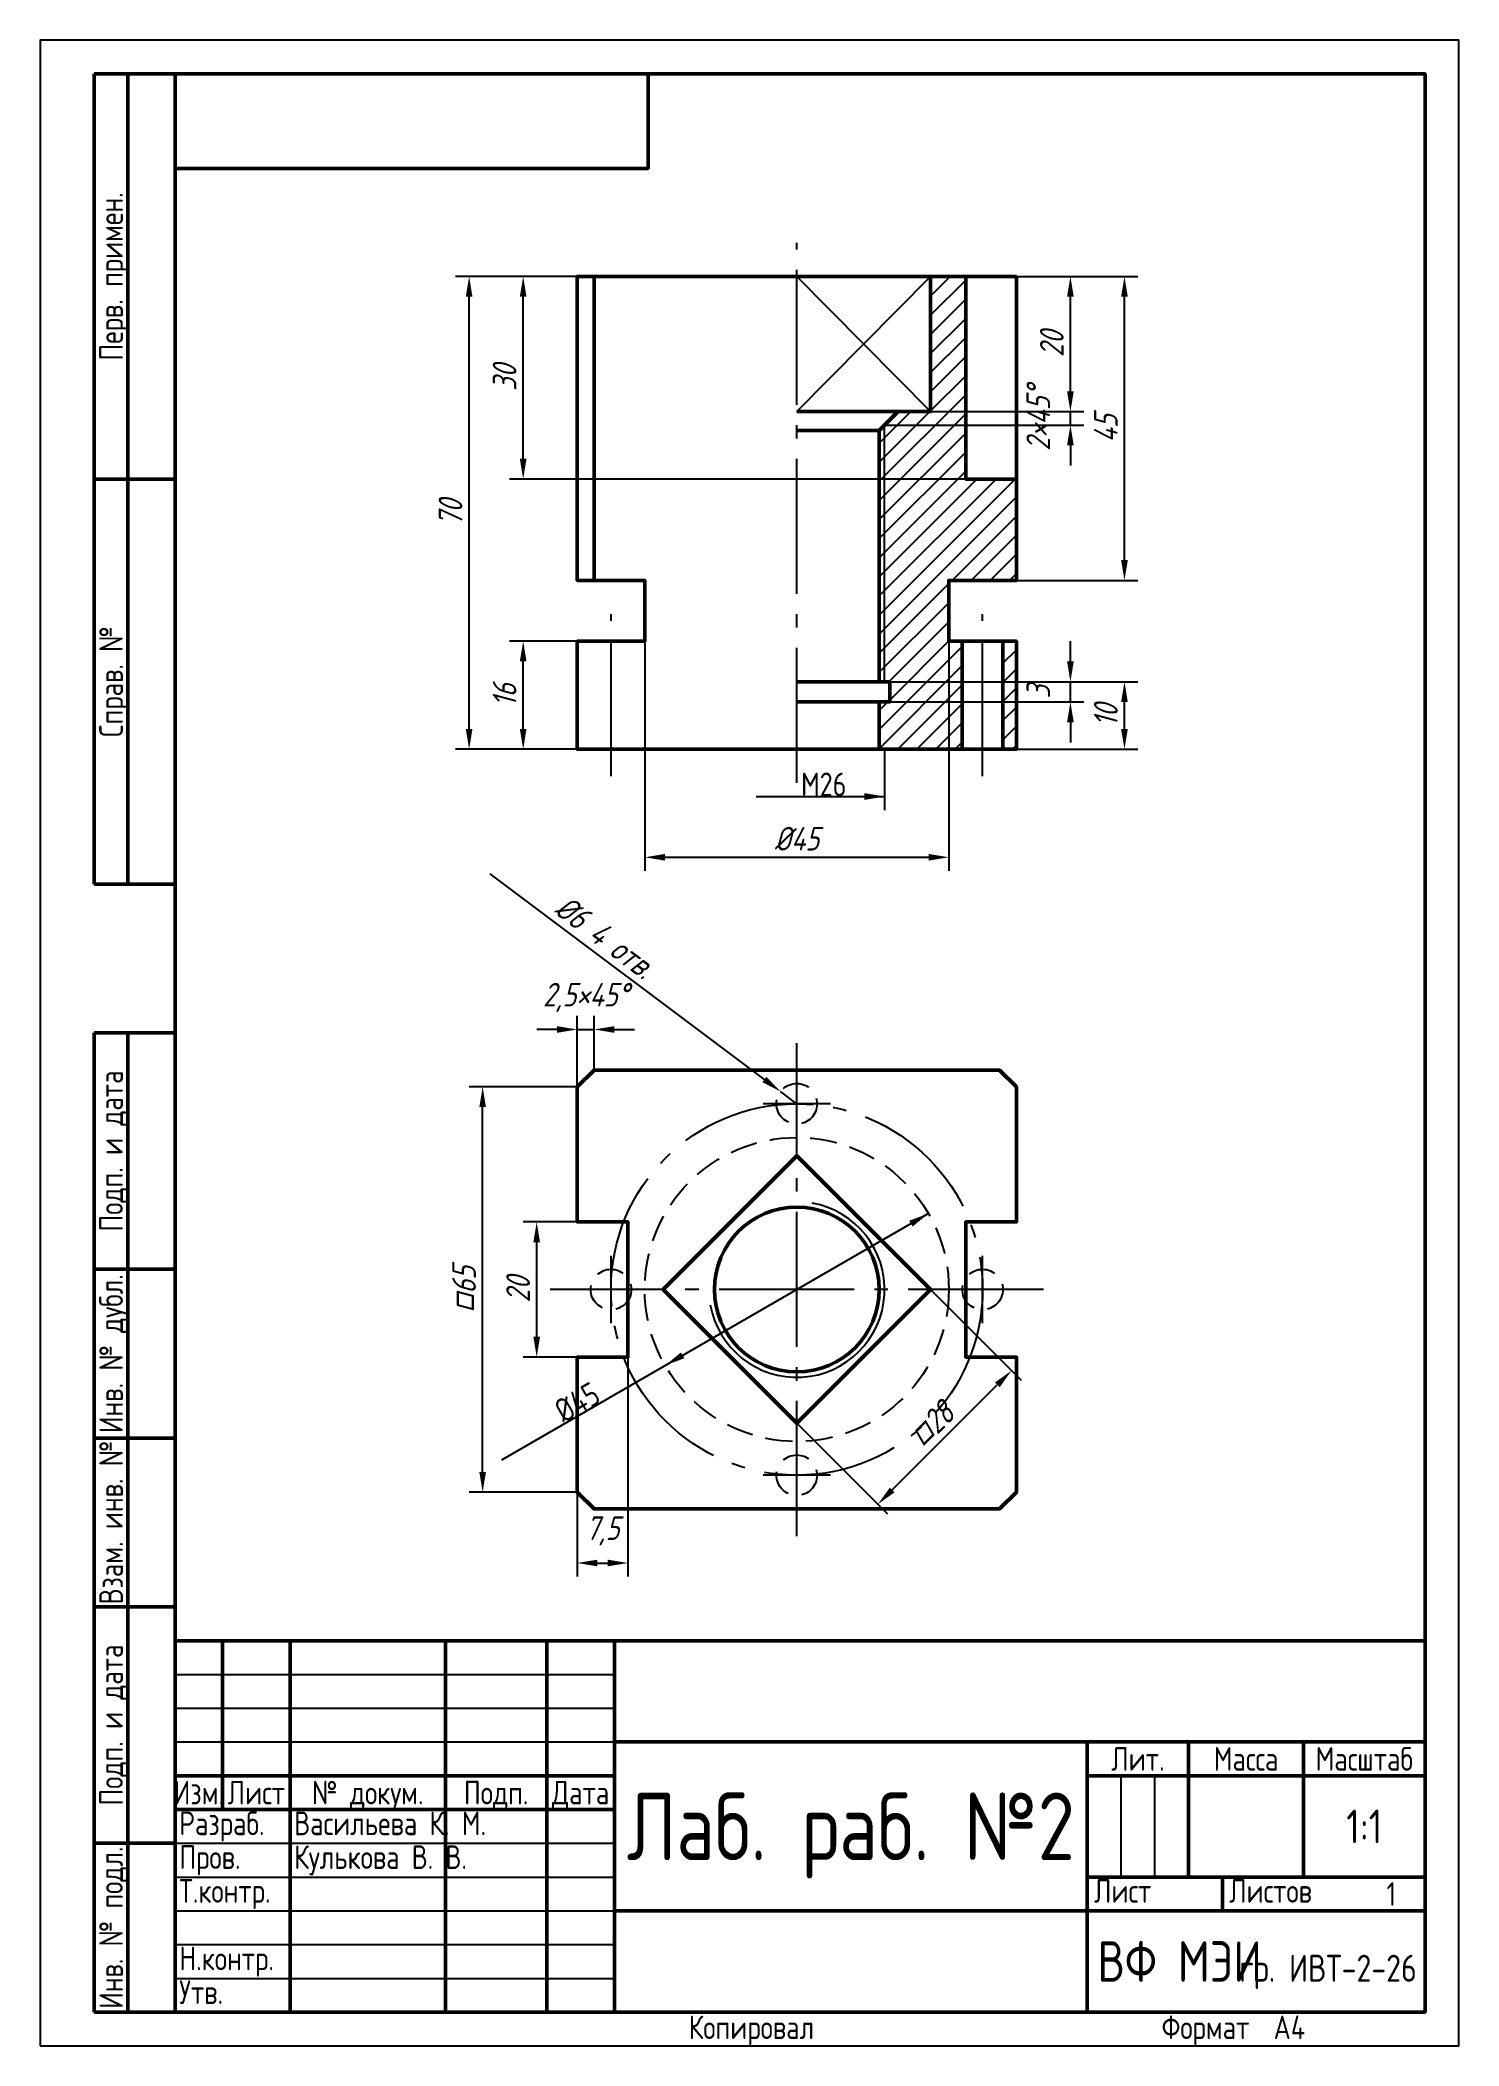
# Model space of a CAD drawing. Header units: millimetres. Extents: x 0 to 210, y 0 to 297.
import ezdxf
from ezdxf.enums import TextEntityAlignment as Align

# ---------------------------------------------------------------- set-up
doc = ezdxf.new("R2010")
doc.units = ezdxf.units.MM
doc.linetypes.add('AXIS', pattern=[28, 20, -3, 2, -3])
doc.linetypes.add('HID', pattern=[6, 4, -2])
for name, color, linetype, lineweight in [('Осевая', 1, 'AXIS', 25), ('Основная', 7, 'Continuous', 50), ('Размеры', 3, 'Continuous', 25), ('Рамка', 7, 'Continuous', 50), ('Рамка_тонкая', 7, 'Continuous', 25), ('Тонкая', 7, 'Continuous', 25), ('Штриховая', 5, 'HID', 25), ('Штриховка', 8, 'Continuous', 25)]:
    doc.layers.add(name, color=color, linetype=linetype, lineweight=lineweight)
doc.styles.add('GOST', font='GOST type A.ttf', dxfattribs={"oblique": 15})
doc.dimstyles.new('ГОСТ', dxfattribs={"dimtxt": 3.5, "dimasz": 3, "dimexe": 2, "dimexo": 0, "dimgap": 1, "dimtad": 1, "dimdec": 1, "dimtxsty": 'GOST', "dimcen": 2.5, "dimclrd": 3, "dimclre": 3, "dimclrt": 3, "dimazin": 3, "dimtfac": 1, "dimtmove": 0, "dimatfit": 3, "dimlwd": 25, "dimlwe": 25})

msp = doc.modelspace()

# ---------------------------------------------------------------- hatches: boundary and pattern name
at = {"layer": 'Размеры'}
for points in [[(125, 185), (122, 184.5), (122, 185.5)], [(131.49, 123.25), (129.14, 121.32), (128.64, 122.18)], [(92.51, 100.75), (95.36, 101.82), (94.86, 102.68)]]:
    msp.add_hatch(color=3, dxfattribs=at).paths.add_polyline_path(points)
at = {"layer": 'Штриховка'}
h = msp.add_hatch(dxfattribs=at)
h.set_pattern_fill('ANSI31', scale=0.62992)
h.paths.add_polyline_path([(124.19, 192), (124.19, 199), (125.75, 199), (125.75, 202), (124.19, 202), (124.19, 239.19), (127, 242), (131.8, 242), (131.8, 262), (137, 262), (137, 232), (144.5, 232), (144.5, 217), (134.5, 217), (134.5, 208), (136.5, 208), (136.5, 192)])
h = msp.add_hatch(dxfattribs=at)
h.set_pattern_fill('ANSI31', scale=0.62992)
h.paths.add_polyline_path([(142.5, 192), (142.5, 208), (144.5, 208), (144.5, 192)])

# ---------------------------------------------------------------- linework, layer by layer
at = {"layer": 'Осевая'}
for p, q in [((112, 187), (112, 267)), ((84.5, 188), (84.5, 212)), ((139.5, 188), (139.5, 212)), ((112, 75.5), (112, 148.5)), ((112, 134.5), (112, 144.5)), ((117, 139.5), (107, 139.5)), ((84.5, 107), (84.5, 117)), ((139.5, 107), (139.5, 117)), ((148.5, 112), (75.5, 112)), ((89.5, 112), (79.5, 112)), ((144.5, 112), (134.5, 112)), ((112, 79.5), (112, 89.5)), ((117, 84.5), (107, 84.5))]:
    msp.add_line(p, q, dxfattribs=at)
msp.add_circle((112, 112), 27.5, dxfattribs=at)
at = {"layer": 'Основная'}
for p, q in [((82, 217), (82, 262)), ((131.8, 262), (112, 262)), ((137, 262), (144.5, 262)), ((144.5, 232), (144.5, 262)), ((131.8, 242), (112, 242)), ((124.19, 239.19), (112, 239.19)), ((136.5, 208), (142.5, 208)), ((125.75, 202), (112, 202)), ((125.75, 199), (112, 199)), ((124.19, 192), (112, 192)), ((136.5, 192), (142.5, 192))]:
    msp.add_line(p, q, dxfattribs=at)
msp.add_lwpolyline([(112, 192), (79.5, 192), (79.5, 208), (89.5, 208), (89.5, 217), (79.5, 217), (79.5, 262), (112, 262)], dxfattribs=at)
for points in [[(124.19, 192), (124.19, 199), (125.75, 199), (125.75, 202), (124.19, 202), (124.19, 239.19), (127, 242), (131.8, 242), (131.8, 262), (137, 262), (137, 232), (144.5, 232), (144.5, 217), (134.5, 217), (134.5, 208), (136.5, 208), (136.5, 192)], [(142.5, 192), (142.5, 208), (144.5, 208), (144.5, 192)], [(79.5, 82), (79.5, 102), (87, 102), (87, 122), (79.5, 122), (79.5, 142), (82, 144.5), (142, 144.5), (144.5, 142), (144.5, 122), (137, 122), (137, 102), (144.5, 102), (144.5, 82), (142, 79.5), (82, 79.5)], [(92.2, 112), (112, 131.8), (131.8, 112), (112, 92.2)]]:
    msp.add_lwpolyline(points, close=True, dxfattribs=at)
msp.add_circle((112, 112), 12.19, dxfattribs=at)
at = {"layer": 'Размеры'}
for p, q in [((125, 192), (125, 183)), ((106, 185), (125, 185)), ((131.49, 123.25), (68.27, 86.75))]:
    msp.add_line(p, q, dxfattribs=at)
at = {"layer": 'Рамка'}
for p, q in [((8, 172), (8, 292)), ((8, 292), (20, 292)), ((13, 172), (13, 292)), ((8, 232), (20, 232)), ((8, 172), (20, 172)), ((8, 5), (8, 150)), ((8, 150), (20, 150)), ((13, 5), (13, 150)), ((8, 115), (20, 115)), ((8, 90), (20, 90)), ((8, 65), (20, 65)), ((27, 35), (27, 60)), ((37, 5), (37, 60)), ((60, 5), (60, 60)), ((75, 5), (75, 60)), ((85, 5), (85, 60)), ((85, 45), (205, 45)), ((155, 5), (155, 45)), ((170, 25), (170, 45)), ((187, 25), (187, 45)), ((20, 40), (85, 40)), ((155, 40), (205, 40)), ((20, 35), (85, 35)), ((8, 30), (20, 30)), ((155, 25), (205, 25)), ((175, 20), (175, 25)), ((85, 20), (155, 20)), ((155, 20), (205, 20)), ((8, 5), (20, 5))]:
    msp.add_line(p, q, dxfattribs=at)
msp.add_lwpolyline([(20, 5), (205, 5), (205, 292), (20, 292)], close=True, dxfattribs=at)
for points in [[(20, 278), (90, 278), (90, 292)], [(20, 5), (20, 60), (205, 60)]]:
    msp.add_lwpolyline(points, dxfattribs=at)
at = {"layer": 'Рамка_тонкая'}
for p, q in [((20, 55), (85, 55)), ((20, 50), (85, 50)), ((20, 45), (85, 45)), ((160, 25), (160, 40)), ((165, 25), (165, 40)), ((20, 30), (85, 30)), ((20, 25), (85, 25)), ((20, 20), (85, 20)), ((20, 15), (85, 15)), ((20, 10), (85, 10))]:
    msp.add_line(p, q, dxfattribs=at)
msp.add_lwpolyline([(0, 0), (210, 0), (210, 297), (0, 297)], close=True, dxfattribs=at)
at = {"layer": 'Тонкая'}
for p, q in [((112, 242), (131.8, 262)), ((131.8, 242), (112, 262)), ((125, 202), (125, 240))]:
    msp.add_line(p, q, dxfattribs=at)
msp.add_arc((112, 112), 13, 190, 80, dxfattribs=at)
at = {"layer": 'Штриховая'}
for centre, radius in [((112, 139.5), 3), ((112, 112), 22.5), ((84.5, 112), 3), ((139.5, 112), 3), ((112, 84.5), 3)]:
    msp.add_circle(centre, radius, dxfattribs=at)

# ---------------------------------------------------------------- texts
at = {"layer": 'Размеры', "style": 'GOST'}
msp.add_text('M26', height=3.5, dxfattribs=at).set_placement((116, 184), align=Align.BOTTOM_CENTER)
msp.add_text('%%c45', height=3.5, rotation=30, dxfattribs=at).set_placement((80.89, 92.88), align=Align.BOTTOM_CENTER)
at = {"layer": 'Рамка_тонкая', "style": 'GOST'}
for s, p in [('Перв. примен.', (10.5, 262)), ('Справ. №', (10.5, 202)), ('Подп. и дата', (10.5, 132.5)), ('Инв. № дубл.', (10.5, 102.5)), ('Взам. инв. №', (10.5, 77.5)), ('Подп. и дата', (10.5, 47.5)), ('Инв. № подл.', (10.5, 17.5))]:
    msp.add_text(s, height=3.5, rotation=90, dxfattribs=at).set_placement(p, align=Align.MIDDLE_CENTER)
for s, height, p in [('Лит.', 3.5, (162.5, 42.5)), ('Масса', 3.5, (178.5, 42.5)), ('Масштаб', 3.5, (196, 42.5)), ('Изм.', 3.5, (23.5, 37.5)), ('Лист', 3.5, (32, 37.5)), ('№ докум.', 3.5, (48.5, 37.5)), ('Подп.', 3.5, (67.5, 37.5)), ('Дата', 3.5, (80, 37.5)), ('Лаб. раб. №2', 10, (120, 32.5)), ('1:1', 5, (196, 32.5)), ('1', 3.5, (200, 22.5))]:
    msp.add_text(s, height=height, dxfattribs=at).set_placement(p, align=Align.MIDDLE_CENTER)
for s, height, p in [('Разраб.', 3.5, (20.6, 31.2)), ('Васильева К. М.', 3.5, (37.6, 31.2)), ('Пров.', 3.5, (20.6, 26.2)), ('Кулькова В. В.', 3.5, (37.6, 26.2)), ('Т.контр.', 3.5, (20.6, 21.2)), ('Лист', 3.5, (156, 21.2)), ('Листов', 3.5, (176, 21.2)), ('ВФ МЭИ', 6, (156.5, 9.5)), ('Н.контр.', 3.5, (20.6, 11.2)), ('гр. ИВТ-2-26', 4, (177.5, 9.5)), ('Утв.', 3.5, (20.6, 6.2)), ('Копировал', 3.5, (96, 1)), ('Формат  А4', 3.5, (166, 1))]:
    msp.add_text(s, height=height, dxfattribs=at).set_placement(p)

# ---------------------------------------------------------------- dimensions: what is measured, and where the dimension line sits
at = {"layer": 'Размеры'}
for base, p1, p2 in [((63.5, 192), (79.5, 192), (79.5, 262)), ((71.5, 232), (137, 232), (79.5, 262)), ((152.5, 242), (131.8, 242), (137, 262)), ((160.5, 217), (144.5, 217), (137, 262)), ((71.5, 192), (79.5, 192), (79.5, 208)), ((152.5, 199), (125.75, 199), (125.75, 202)), ((160.5, 192), (124.19, 192), (125.75, 202)), ((73.5, 102), (79.5, 102), (79.5, 122))]:
    msp.add_linear_dim(base=base, p1=p1, p2=p2, angle=90, dimstyle='ГОСТ', dxfattribs=at).render()
for base, p1, p2, angle, text in [((152.5, 240), (125, 240), (127, 242), 90, '2×45°'), ((65.5, 82), (79.5, 82), (79.5, 142), 90, '□65'), ((124, 80.2), (112, 92.2), (131.8, 112), 45, '□28')]:
    msp.add_linear_dim(base=base, p1=p1, p2=p2, angle=angle, text=text, dimstyle='ГОСТ', dxfattribs=at).render()
for base, p1, p2, text in [((89.5, 176), (89.5, 208), (134.5, 208), '%%c45'), ((79.5, 150.5), (79.5, 142), (82, 144.5), '2,5×45°')]:
    msp.add_linear_dim(base=base, p1=p1, p2=p2, text=text, dimstyle='ГОСТ', dxfattribs=at).render()
msp.add_diameter_dim(center=(112, 139.5), radius=3, location=(82, 162), text='%%c6 4 отв.', dimstyle='ГОСТ', override={"dimtofl": 1, "dimtmove": 1}, dxfattribs=at).render()
msp.add_linear_dim(base=(79.5, 71.5), p1=(79.5, 102), p2=(87, 102), dimstyle='ГОСТ', dxfattribs=at).render()

doc.saveas('drawing.dxf')
